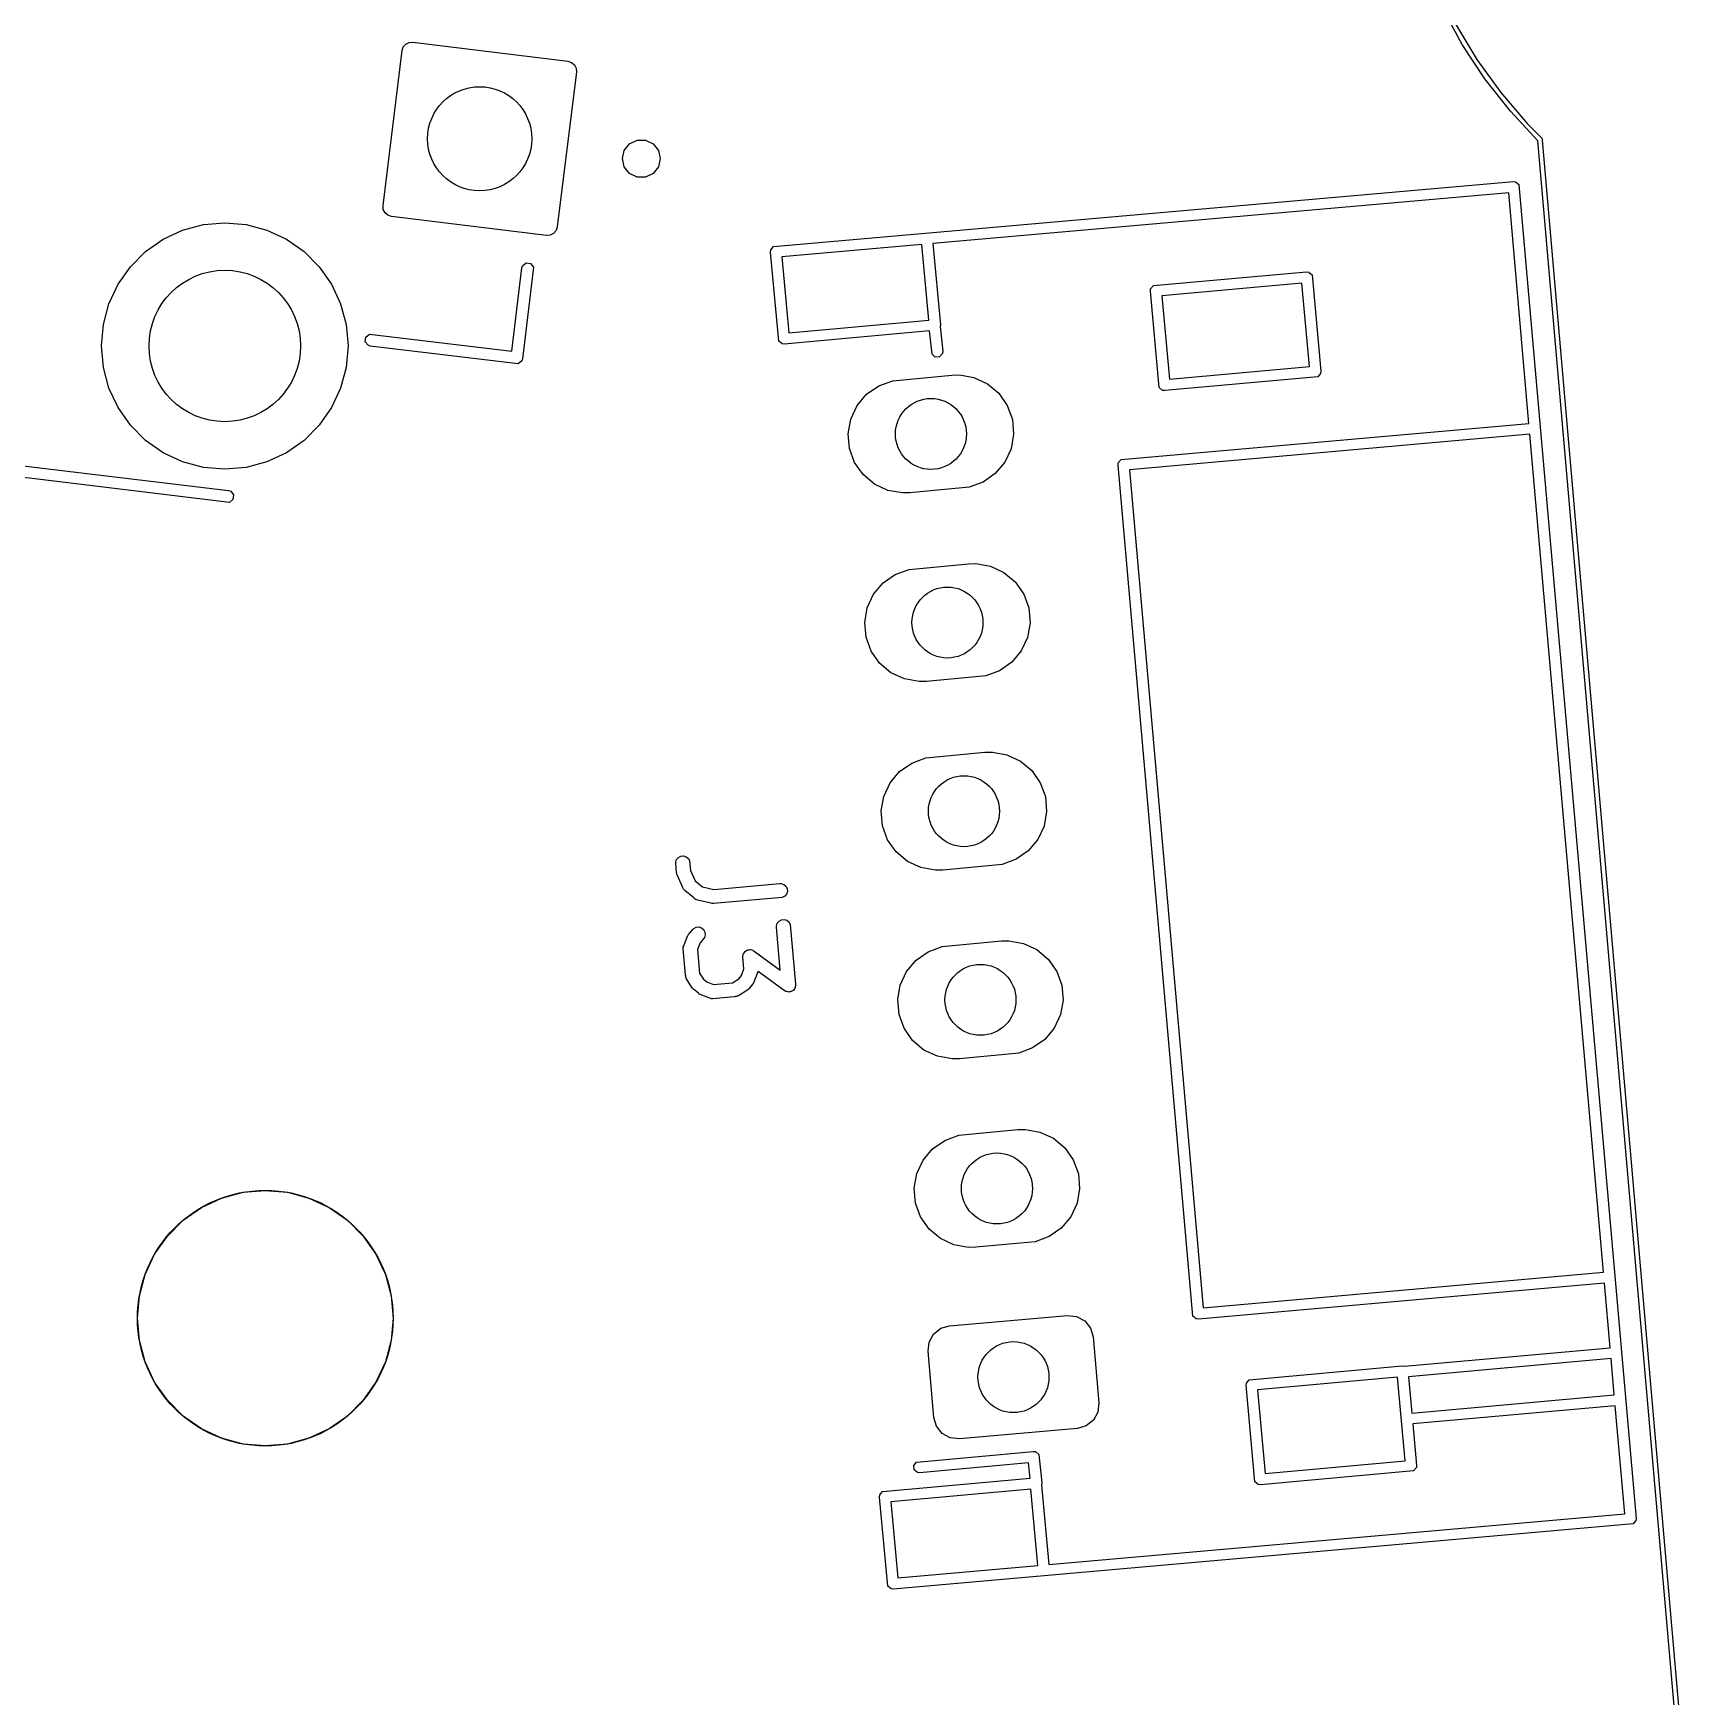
# Model space of a CAD drawing. Extents: x 3.63 to 6.09, y -4.55 to -2.25.
# Drawn here: x 5.184 to 5.871, y -3.827 to -3.136 of the extents above; entities that cross this region are included whole.
import ezdxf

# ---------------------------------------------------------------- set-up
doc = ezdxf.new("R2010")
doc.units = 0
doc.header["$MEASUREMENT"] = 0
doc.layers.add('BLACK', color=7, linetype='CONTINUOUS')

msp = doc.modelspace()

# ---------------------------------------------------------------- linework, layer by layer
at = {"layer": 'BLACK', "linetype": 'CONTINUOUS'}
for p, q in [((5.77766, -3.14032), (5.76938, -3.12531)), ((5.77494, -3.13203), (5.78374, -3.14657)), ((5.33737, -3.1414), (5.33839, -3.14022)), ((5.33839, -3.14022), (5.33979, -3.13951)), ((5.33979, -3.13951), (5.34135, -3.1394)), ((5.34135, -3.1394), (5.40583, -3.14731)), ((5.78711, -3.15461), (5.77766, -3.14032)), ((5.32896, -3.20737), (5.33688, -3.14289)), ((5.33688, -3.14289), (5.33737, -3.1414)), ((5.78374, -3.14657), (5.79368, -3.16035)), ((5.40933, -3.15179), (5.40141, -3.21626)), ((5.40583, -3.14731), (5.40732, -3.1478)), ((5.40732, -3.1478), (5.4085, -3.14883)), ((5.4085, -3.14883), (5.40921, -3.15023)), ((5.40921, -3.15023), (5.40933, -3.15179)), ((5.79768, -3.1681), (5.78711, -3.15461)), ((5.79368, -3.16035), (5.80469, -3.1733)), ((5.80905, -3.18042), (5.79768, -3.1681)), ((5.80469, -3.1733), (5.8107, -3.1793)), ((5.42926, -3.18441), (5.43145, -3.18167)), ((5.43145, -3.18167), (5.4346, -3.18015)), ((5.4346, -3.18015), (5.43811, -3.18015)), ((5.43811, -3.18015), (5.44126, -3.18167)), ((5.44126, -3.18167), (5.44345, -3.18441)), ((5.86907, -3.86985), (5.80905, -3.18042)), ((5.8107, -3.1793), (5.81078, -3.17947)), ((5.81078, -3.17947), (5.81087, -3.17955)), ((5.81087, -3.17955), (5.81088, -3.17967)), ((5.81088, -3.17967), (5.81097, -3.17985)), ((5.81097, -3.17985), (5.81093, -3.18014)), ((5.81093, -3.18014), (5.87098, -3.8699)), ((5.42848, -3.18783), (5.42926, -3.18441)), ((5.42926, -3.19125), (5.42848, -3.18783)), ((5.44345, -3.18441), (5.44423, -3.18783)), ((5.44423, -3.18783), (5.44345, -3.19125)), ((5.43145, -3.19399), (5.42926, -3.19125)), ((5.4346, -3.19551), (5.43145, -3.19399)), ((5.43811, -3.19551), (5.4346, -3.19551)), ((5.44126, -3.19399), (5.43811, -3.19551)), ((5.44345, -3.19125), (5.44126, -3.19399)), ((5.49133, -3.22443), (5.79892, -3.19734)), ((5.79696, -3.20207), (5.55757, -3.22316)), ((5.80538, -3.29794), (5.79696, -3.20207)), ((5.79892, -3.19734), (5.79984, -3.19744)), ((5.79984, -3.19744), (5.80122, -3.1986)), ((5.80122, -3.1986), (5.84993, -3.75327)), ((5.32908, -3.20893), (5.32896, -3.20737)), ((5.32978, -3.21033), (5.32908, -3.20893)), ((5.24564, -3.21756), (5.25427, -3.21525)), ((5.25427, -3.21525), (5.26317, -3.21447)), ((5.26317, -3.21447), (5.27207, -3.21525)), ((5.27207, -3.21525), (5.2807, -3.21756)), ((5.33097, -3.21135), (5.32978, -3.21033)), ((5.33246, -3.21184), (5.33097, -3.21135)), ((5.39693, -3.21976), (5.33246, -3.21184)), ((5.40141, -3.21626), (5.40092, -3.21775)), ((5.23022, -3.22646), (5.23754, -3.22134)), ((5.23754, -3.22134), (5.24564, -3.21756)), ((5.2807, -3.21756), (5.2888, -3.22134)), ((5.2888, -3.22134), (5.29612, -3.22646)), ((5.3985, -3.21964), (5.39693, -3.21976)), ((5.3999, -3.21894), (5.3985, -3.21964)), ((5.40092, -3.21775), (5.3999, -3.21894)), ((5.55757, -3.22316), (5.56069, -3.25691)), ((5.2239, -3.23278), (5.23022, -3.22646)), ((5.29612, -3.22646), (5.30244, -3.23278)), ((5.49007, -3.22673), (5.49017, -3.22581)), ((5.49349, -3.26369), (5.49007, -3.22673)), ((5.49017, -3.22581), (5.49133, -3.22443)), ((5.55304, -3.22355), (5.49482, -3.22868)), ((5.49482, -3.22868), (5.49773, -3.26022)), ((5.55594, -3.25496), (5.55304, -3.22355)), ((5.21878, -3.2401), (5.2239, -3.23278)), ((5.30244, -3.23278), (5.30756, -3.2401)), ((5.38252, -3.26796), (5.38661, -3.23329)), ((5.38661, -3.23329), (5.38691, -3.23236)), ((5.38691, -3.23236), (5.38842, -3.23118)), ((5.3915, -3.23292), (5.38701, -3.27102)), ((5.38842, -3.23118), (5.39032, -3.23142)), ((5.39032, -3.23142), (5.3915, -3.23292)), ((5.64925, -3.24065), (5.71289, -3.2349)), ((5.71289, -3.2349), (5.71381, -3.235)), ((5.71381, -3.235), (5.71399, -3.23516)), ((5.71399, -3.23516), (5.71519, -3.23616)), ((5.71519, -3.23616), (5.71888, -3.27626)), ((5.215, -3.2482), (5.21878, -3.2401)), ((5.30756, -3.2401), (5.31134, -3.2482)), ((5.64799, -3.24295), (5.64809, -3.24203)), ((5.65168, -3.28305), (5.64799, -3.24295)), ((5.64809, -3.24203), (5.64925, -3.24065)), ((5.71094, -3.23964), (5.65274, -3.2449)), ((5.71413, -3.27432), (5.71094, -3.23964)), ((5.21269, -3.25683), (5.215, -3.2482)), ((5.31134, -3.2482), (5.31365, -3.25683)), ((5.65274, -3.2449), (5.65593, -3.27957)), ((5.21191, -3.26573), (5.21269, -3.25683)), ((5.31365, -3.25683), (5.31443, -3.26573)), ((5.49773, -3.26022), (5.55594, -3.25496)), ((5.56069, -3.25691), (5.5606, -3.2577)), ((5.5606, -3.2577), (5.56165, -3.26789)), ((5.32155, -3.26395), (5.32179, -3.26205)), ((5.32273, -3.26545), (5.32155, -3.26395)), ((5.32179, -3.26205), (5.32329, -3.26087)), ((5.32329, -3.26087), (5.38252, -3.26796)), ((5.49487, -3.26486), (5.49349, -3.26369)), ((5.5562, -3.2595), (5.49579, -3.26496)), ((5.5572, -3.26919), (5.5562, -3.2595)), ((5.21269, -3.27463), (5.21191, -3.26573)), ((5.31443, -3.26573), (5.31365, -3.27463)), ((5.32366, -3.26576), (5.32273, -3.26545)), ((5.3852, -3.27312), (5.32366, -3.26576)), ((5.38701, -3.27102), (5.38671, -3.27195)), ((5.49579, -3.26496), (5.49487, -3.26486)), ((5.55858, -3.27035), (5.5572, -3.26919)), ((5.56038, -3.27019), (5.55858, -3.27035)), ((5.56155, -3.26881), (5.56038, -3.27019)), ((5.56165, -3.26789), (5.56155, -3.26881)), ((5.215, -3.28326), (5.21269, -3.27463)), ((5.31365, -3.27463), (5.31134, -3.28326)), ((5.38671, -3.27195), (5.3852, -3.27312)), ((5.54086, -3.28019), (5.56548, -3.27783)), ((5.56548, -3.27783), (5.56857, -3.27776)), ((5.56857, -3.27776), (5.57464, -3.27883)), ((5.71762, -3.27857), (5.65398, -3.28431)), ((5.65593, -3.27957), (5.71413, -3.27432)), ((5.71878, -3.27718), (5.71762, -3.27857)), ((5.71888, -3.27626), (5.71878, -3.27718)), ((5.21878, -3.29136), (5.215, -3.28326)), ((5.31134, -3.28326), (5.30756, -3.29136)), ((5.53001, -3.28583), (5.53506, -3.2823)), ((5.53506, -3.2823), (5.54086, -3.28019)), ((5.57464, -3.27883), (5.58023, -3.28144)), ((5.58023, -3.28144), (5.58496, -3.2854)), ((5.58496, -3.2854), (5.58849, -3.29045)), ((5.65306, -3.28421), (5.65168, -3.28305)), ((5.65398, -3.28431), (5.65306, -3.28421)), ((5.2239, -3.29868), (5.21878, -3.29136)), ((5.30756, -3.29136), (5.30244, -3.29868)), ((5.52344, -3.29615), (5.52605, -3.29056)), ((5.52605, -3.29056), (5.53001, -3.28583)), ((5.58849, -3.29045), (5.5906, -3.29625)), ((5.23022, -3.305), (5.2239, -3.29868)), ((5.30244, -3.29868), (5.29612, -3.305)), ((5.52237, -3.30222), (5.52344, -3.29615)), ((5.5906, -3.29625), (5.59114, -3.30239)), ((5.63582, -3.31296), (5.80538, -3.29794)), ((5.23754, -3.31012), (5.23022, -3.305)), ((5.29612, -3.305), (5.2888, -3.31012)), ((5.52291, -3.30836), (5.52237, -3.30222)), ((5.59114, -3.30239), (5.59007, -3.30847)), ((5.80578, -3.30247), (5.63929, -3.31721)), ((5.83638, -3.65092), (5.80578, -3.30247)), ((5.24564, -3.3139), (5.23754, -3.31012)), ((5.2888, -3.31012), (5.2807, -3.3139)), ((5.52502, -3.31416), (5.52291, -3.30836)), ((5.59007, -3.30847), (5.58746, -3.31405)), ((5.63466, -3.31434), (5.63582, -3.31296)), ((5.17583, -3.31515), (5.26471, -3.32587)), ((5.25427, -3.31621), (5.24564, -3.3139)), ((5.26317, -3.31699), (5.25427, -3.31621)), ((5.27207, -3.31621), (5.26317, -3.31699)), ((5.2807, -3.3139), (5.27207, -3.31621)), ((5.52855, -3.31921), (5.52502, -3.31416)), ((5.53328, -3.32317), (5.52855, -3.31921)), ((5.5835, -3.31878), (5.57845, -3.32231)), ((5.58746, -3.31405), (5.5835, -3.31878)), ((5.63456, -3.31526), (5.63466, -3.31434)), ((5.6657, -3.66913), (5.63456, -3.31526)), ((5.63929, -3.31721), (5.66995, -3.66565)), ((5.26507, -3.33076), (5.17848, -3.32032)), ((5.26471, -3.32587), (5.26564, -3.32618)), ((5.26564, -3.32618), (5.26681, -3.32769)), ((5.53886, -3.32578), (5.53328, -3.32317)), ((5.54494, -3.32685), (5.53886, -3.32578)), ((5.54803, -3.32678), (5.54494, -3.32685)), ((5.57265, -3.32442), (5.54803, -3.32678)), ((5.57845, -3.32231), (5.57265, -3.32442)), ((5.26658, -3.32959), (5.26507, -3.33076)), ((5.26681, -3.32769), (5.26658, -3.32959)), ((5.53687, -3.36427), (5.54192, -3.36074)), ((5.54192, -3.36074), (5.54772, -3.35863)), ((5.54772, -3.35863), (5.57234, -3.35627)), ((5.57234, -3.35627), (5.57543, -3.3562)), ((5.57543, -3.3562), (5.58151, -3.35727)), ((5.58151, -3.35727), (5.58709, -3.35988)), ((5.58709, -3.35988), (5.59182, -3.36384)), ((5.53291, -3.369), (5.53687, -3.36427)), ((5.59182, -3.36384), (5.59535, -3.36889)), ((5.52923, -3.38066), (5.5303, -3.37459)), ((5.5303, -3.37459), (5.53291, -3.369)), ((5.59535, -3.36889), (5.59746, -3.37469)), ((5.59746, -3.37469), (5.598, -3.38083)), ((5.52977, -3.3868), (5.52923, -3.38066)), ((5.598, -3.38083), (5.59693, -3.38691)), ((5.53188, -3.3926), (5.52977, -3.3868)), ((5.59693, -3.38691), (5.59432, -3.39249)), ((5.53541, -3.39765), (5.53188, -3.3926)), ((5.59432, -3.39249), (5.59036, -3.39722)), ((5.54014, -3.40161), (5.53541, -3.39765)), ((5.54573, -3.40422), (5.54014, -3.40161)), ((5.57951, -3.40286), (5.55489, -3.40522)), ((5.58531, -3.40076), (5.57951, -3.40286)), ((5.59036, -3.39722), (5.58531, -3.40076)), ((5.5518, -3.40529), (5.54573, -3.40422)), ((5.55489, -3.40522), (5.5518, -3.40529)), ((5.54879, -3.43918), (5.55458, -3.43707)), ((5.55458, -3.43707), (5.57921, -3.43471)), ((5.57921, -3.43471), (5.5823, -3.43464)), ((5.5823, -3.43464), (5.58837, -3.43571)), ((5.58837, -3.43571), (5.59396, -3.43832)), ((5.53977, -3.44744), (5.54373, -3.44271)), ((5.54373, -3.44271), (5.54879, -3.43918)), ((5.59396, -3.43832), (5.59868, -3.44228)), ((5.59868, -3.44228), (5.60222, -3.44734)), ((5.53716, -3.45303), (5.53977, -3.44744)), ((5.60222, -3.44734), (5.60433, -3.45313)), ((5.53609, -3.4591), (5.53716, -3.45303)), ((5.60433, -3.45313), (5.60486, -3.45927)), ((5.53663, -3.46524), (5.53609, -3.4591)), ((5.53874, -3.47104), (5.53663, -3.46524)), ((5.60379, -3.46535), (5.60119, -3.47093)), ((5.60486, -3.45927), (5.60379, -3.46535)), ((5.54228, -3.47609), (5.53874, -3.47104)), ((5.60119, -3.47093), (5.59722, -3.47566)), ((5.45102, -3.47928), (5.45176, -3.4784)), ((5.45176, -3.4784), (5.45278, -3.47787)), ((5.45278, -3.47787), (5.45393, -3.47777)), ((5.45393, -3.47777), (5.45503, -3.47811)), ((5.45503, -3.47811), (5.45591, -3.47885)), ((5.45591, -3.47885), (5.45644, -3.47988)), ((5.547, -3.48005), (5.54228, -3.47609)), ((5.59217, -3.4792), (5.58638, -3.4813)), ((5.59722, -3.47566), (5.59217, -3.4792)), ((5.45067, -3.48038), (5.45102, -3.47928)), ((5.45067, -3.48096), (5.45067, -3.48038)), ((5.45104, -3.48469), (5.45067, -3.48096)), ((5.45105, -3.48506), (5.45104, -3.48469)), ((5.4511, -3.4852), (5.45105, -3.48506)), ((5.4511, -3.48526), (5.4511, -3.4852)), ((5.45114, -3.48533), (5.4511, -3.48526)), ((5.45123, -3.48561), (5.45114, -3.48533)), ((5.45345, -3.49063), (5.45123, -3.48561)), ((5.45644, -3.47988), (5.45684, -3.48384)), ((5.45684, -3.48384), (5.45876, -3.48815)), ((5.55259, -3.48266), (5.547, -3.48005)), ((5.55866, -3.48373), (5.55259, -3.48266)), ((5.56175, -3.48366), (5.55866, -3.48373)), ((5.58638, -3.4813), (5.56175, -3.48366)), ((5.45346, -3.4907), (5.45345, -3.49063)), ((5.45365, -3.49106), (5.45346, -3.4907)), ((5.45387, -3.49156), (5.45365, -3.49106)), ((5.45394, -3.49163), (5.45387, -3.49156)), ((5.45399, -3.49173), (5.45394, -3.49163)), ((5.4544, -3.49214), (5.45399, -3.49173)), ((5.45815, -3.49523), (5.4544, -3.49214)), ((5.45876, -3.48815), (5.46178, -3.49064)), ((5.46178, -3.49064), (5.4665, -3.49172)), ((5.4665, -3.49172), (5.49388, -3.48927)), ((5.49388, -3.48927), (5.49446, -3.48928)), ((5.49446, -3.48928), (5.49556, -3.48962)), ((5.49556, -3.48962), (5.49644, -3.49036)), ((5.49644, -3.49036), (5.49697, -3.49139)), ((5.49707, -3.49253), (5.49673, -3.49363)), ((5.49697, -3.49139), (5.49707, -3.49253)), ((5.45819, -3.49529), (5.45815, -3.49523)), ((5.45851, -3.49553), (5.45819, -3.49529)), ((5.45894, -3.49587), (5.45851, -3.49553)), ((5.45904, -3.49591), (5.45894, -3.49587)), ((5.45912, -3.49597), (5.45904, -3.49591)), ((5.45967, -3.49616), (5.45912, -3.49597)), ((5.46542, -3.49748), (5.45967, -3.49616)), ((5.4658, -3.4976), (5.46542, -3.49748)), ((5.46595, -3.4976), (5.4658, -3.4976)), ((5.46601, -3.49761), (5.46595, -3.4976)), ((5.46609, -3.4976), (5.46601, -3.49761)), ((5.46638, -3.49761), (5.46609, -3.4976)), ((5.49496, -3.49505), (5.46638, -3.49761)), ((5.49599, -3.49452), (5.49496, -3.49505)), ((5.49673, -3.49363), (5.49599, -3.49452)), ((5.4925, -3.50741), (5.49251, -3.50683)), ((5.49251, -3.50683), (5.49286, -3.50573)), ((5.49286, -3.50573), (5.4936, -3.50485)), ((5.4936, -3.50485), (5.49462, -3.50432)), ((5.49462, -3.50432), (5.49577, -3.50422)), ((5.49577, -3.50422), (5.49686, -3.50456)), ((5.49686, -3.50456), (5.49775, -3.50531)), ((5.49775, -3.50531), (5.49828, -3.50633)), ((5.49828, -3.50633), (5.50051, -3.53118)), ((5.45417, -3.51472), (5.45551, -3.5112)), ((5.45551, -3.5112), (5.45564, -3.51094)), ((5.45564, -3.51094), (5.45567, -3.51087)), ((5.45567, -3.51087), (5.45571, -3.51082)), ((5.45571, -3.51082), (5.45577, -3.51069)), ((5.45577, -3.51069), (5.45601, -3.51045)), ((5.45601, -3.51045), (5.4577, -3.50836)), ((5.4577, -3.50836), (5.45811, -3.50796)), ((5.45811, -3.50796), (5.45913, -3.50742)), ((5.45913, -3.50742), (5.46028, -3.50732)), ((5.46028, -3.50732), (5.46138, -3.50767)), ((5.46255, -3.51168), (5.46075, -3.51391)), ((5.46138, -3.50767), (5.46226, -3.50841)), ((5.46226, -3.50841), (5.46279, -3.50943)), ((5.46289, -3.51058), (5.46255, -3.51168)), ((5.46279, -3.50943), (5.46289, -3.51058)), ((5.49411, -3.52526), (5.4925, -3.50741)), ((5.56144, -3.51551), (5.58607, -3.51315)), ((5.58607, -3.51315), (5.58916, -3.51308)), ((5.58916, -3.51308), (5.59523, -3.51415)), ((5.45377, -3.51645), (5.45378, -3.51587)), ((5.45476, -3.52719), (5.45377, -3.51645)), ((5.45378, -3.51587), (5.45381, -3.51577)), ((5.45381, -3.51566), (5.45401, -3.51513)), ((5.45381, -3.51577), (5.45381, -3.51566)), ((5.45401, -3.51513), (5.45413, -3.51477)), ((5.45413, -3.51477), (5.45417, -3.51472)), ((5.46075, -3.51391), (5.45967, -3.51671)), ((5.45967, -3.51671), (5.46058, -3.52653)), ((5.47853, -3.51954), (5.47855, -3.51949)), ((5.47855, -3.51962), (5.47853, -3.51954)), ((5.47854, -3.51992), (5.47855, -3.51962)), ((5.47901, -3.52476), (5.47854, -3.51992)), ((5.47855, -3.51935), (5.47869, -3.51889)), ((5.47855, -3.51949), (5.47855, -3.51935)), ((5.47869, -3.51889), (5.47881, -3.51842)), ((5.47881, -3.51842), (5.47886, -3.51834)), ((5.47886, -3.51834), (5.47889, -3.51825)), ((5.47889, -3.51825), (5.4792, -3.51788)), ((5.4792, -3.51788), (5.47949, -3.51749)), ((5.47949, -3.51749), (5.47957, -3.51744)), ((5.47957, -3.51744), (5.47964, -3.51736)), ((5.47964, -3.51736), (5.48006, -3.51714)), ((5.48006, -3.51714), (5.48047, -3.51689)), ((5.48047, -3.51689), (5.48057, -3.51688)), ((5.48057, -3.51688), (5.48066, -3.51683)), ((5.48066, -3.51683), (5.48114, -3.51679)), ((5.48114, -3.51679), (5.48161, -3.51672)), ((5.48161, -3.51672), (5.48171, -3.51674)), ((5.48171, -3.51674), (5.4818, -3.51673)), ((5.4818, -3.51673), (5.48226, -3.51688)), ((5.48226, -3.51688), (5.48273, -3.51699)), ((5.48273, -3.51699), (5.48281, -3.51705)), ((5.48281, -3.51705), (5.4829, -3.51708)), ((5.4829, -3.51708), (5.48325, -3.51737)), ((5.48325, -3.51737), (5.49411, -3.52526)), ((5.5506, -3.52115), (5.55565, -3.51762)), ((5.55565, -3.51762), (5.56144, -3.51551)), ((5.59523, -3.51415), (5.60082, -3.51676)), ((5.60082, -3.51676), (5.60554, -3.52072)), ((5.60554, -3.52072), (5.60908, -3.52578)), ((5.45474, -3.52728), (5.45476, -3.52719)), ((5.45481, -3.52771), (5.45474, -3.52728)), ((5.46058, -3.52653), (5.4622, -3.5291)), ((5.47686, -3.52888), (5.47794, -3.52755)), ((5.47794, -3.52755), (5.47901, -3.52476)), ((5.48452, -3.52674), (5.48318, -3.53025)), ((5.48456, -3.52669), (5.48452, -3.52674)), ((5.48468, -3.52633), (5.48456, -3.52669)), ((5.48488, -3.5258), (5.48468, -3.52633)), ((5.4958, -3.53373), (5.48488, -3.52579)), ((5.48488, -3.52579), (5.48488, -3.5258)), ((5.54403, -3.53147), (5.54663, -3.52588)), ((5.54663, -3.52588), (5.5506, -3.52115)), ((5.60908, -3.52578), (5.61119, -3.53157)), ((5.45486, -3.52822), (5.45481, -3.52771)), ((5.45491, -3.52831), (5.45486, -3.52822)), ((5.45493, -3.52842), (5.45491, -3.52831)), ((5.45518, -3.52894), (5.45493, -3.52842)), ((5.45741, -3.53248), (5.45518, -3.52894)), ((5.45759, -3.53281), (5.45741, -3.53248)), ((5.45769, -3.53292), (5.45759, -3.53281)), ((5.45772, -3.53297), (5.45769, -3.53292)), ((5.45779, -3.53302), (5.45772, -3.53297)), ((5.45799, -3.53323), (5.45779, -3.53302)), ((5.46008, -3.53492), (5.45799, -3.53323)), ((5.4622, -3.5291), (5.46354, -3.53018)), ((5.46354, -3.53018), (5.46634, -3.53125)), ((5.46634, -3.53125), (5.47429, -3.53051)), ((5.47429, -3.53051), (5.47686, -3.52888)), ((5.48024, -3.53368), (5.4767, -3.53591)), ((5.48058, -3.5335), (5.48024, -3.53368)), ((5.48068, -3.5334), (5.48058, -3.5335)), ((5.48074, -3.53337), (5.48068, -3.5334)), ((5.48078, -3.5333), (5.48074, -3.53337)), ((5.48099, -3.5331), (5.48078, -3.5333)), ((5.48268, -3.53101), (5.48099, -3.5331)), ((5.48291, -3.53077), (5.48268, -3.53101)), ((5.48298, -3.53064), (5.48291, -3.53077)), ((5.48302, -3.53059), (5.48298, -3.53064)), ((5.48305, -3.53051), (5.48302, -3.53059)), ((5.48318, -3.53025), (5.48305, -3.53051)), ((5.49615, -3.53402), (5.4958, -3.53373)), ((5.49624, -3.53405), (5.49615, -3.53402)), ((5.49632, -3.53411), (5.49624, -3.53405)), ((5.49679, -3.53422), (5.49632, -3.53411)), ((5.49725, -3.53437), (5.49679, -3.53422)), ((5.49735, -3.53436), (5.49725, -3.53437)), ((5.49744, -3.53438), (5.49735, -3.53436)), ((5.49792, -3.53431), (5.49744, -3.53438)), ((5.49839, -3.53427), (5.49792, -3.53431)), ((5.49848, -3.53422), (5.49839, -3.53427)), ((5.49858, -3.53421), (5.49848, -3.53422)), ((5.49899, -3.53396), (5.49858, -3.53421)), ((5.49942, -3.53374), (5.49899, -3.53396)), ((5.49948, -3.53366), (5.49942, -3.53374)), ((5.49957, -3.53361), (5.49948, -3.53366)), ((5.49985, -3.53322), (5.49957, -3.53361)), ((5.50016, -3.53285), (5.49985, -3.53322)), ((5.50019, -3.53276), (5.50016, -3.53285)), ((5.50025, -3.53268), (5.50019, -3.53276)), ((5.50036, -3.53221), (5.50025, -3.53268)), ((5.5005, -3.53175), (5.50036, -3.53221)), ((5.50051, -3.53161), (5.5005, -3.53175)), ((5.50051, -3.53118), (5.50051, -3.53148)), ((5.50051, -3.53148), (5.50052, -3.53156)), ((5.50052, -3.53156), (5.50051, -3.53161)), ((5.54296, -3.53754), (5.54403, -3.53147)), ((5.61119, -3.53157), (5.61173, -3.53771)), ((5.46032, -3.53515), (5.46008, -3.53492)), ((5.46045, -3.53522), (5.46032, -3.53515)), ((5.4605, -3.53526), (5.46045, -3.53522)), ((5.46057, -3.53528), (5.4605, -3.53526)), ((5.46083, -3.53542), (5.46057, -3.53528)), ((5.46435, -3.53676), (5.46083, -3.53542)), ((5.4644, -3.5368), (5.46435, -3.53676)), ((5.46476, -3.53691), (5.4644, -3.5368)), ((5.46529, -3.53712), (5.46476, -3.53691)), ((5.4654, -3.53711), (5.46529, -3.53712)), ((5.4655, -3.53715), (5.4654, -3.53711)), ((5.46608, -3.53715), (5.4655, -3.53715)), ((5.47496, -3.53632), (5.46608, -3.53715)), ((5.47504, -3.53634), (5.47496, -3.53632)), ((5.47547, -3.53628), (5.47504, -3.53634)), ((5.47598, -3.53623), (5.47547, -3.53628)), ((5.47608, -3.53618), (5.47598, -3.53623)), ((5.47618, -3.53616), (5.47608, -3.53618)), ((5.4767, -3.53591), (5.47618, -3.53616)), ((5.54349, -3.54368), (5.54296, -3.53754)), ((5.61173, -3.53771), (5.61066, -3.54379)), ((5.5456, -3.54948), (5.54349, -3.54368)), ((5.61066, -3.54379), (5.60805, -3.54938)), ((5.54914, -3.55453), (5.5456, -3.54948)), ((5.55386, -3.55849), (5.54914, -3.55453)), ((5.60409, -3.5541), (5.59903, -3.55764)), ((5.60805, -3.54938), (5.60409, -3.5541)), ((5.55945, -3.5611), (5.55386, -3.55849)), ((5.56553, -3.56217), (5.55945, -3.5611)), ((5.56861, -3.5621), (5.56553, -3.56217)), ((5.59324, -3.55975), (5.56861, -3.5621)), ((5.59903, -3.55764), (5.59324, -3.55975)), ((5.55746, -3.5996), (5.56251, -3.59606)), ((5.56251, -3.59606), (5.56831, -3.59395)), ((5.56831, -3.59395), (5.59293, -3.59159)), ((5.59293, -3.59159), (5.59602, -3.59152)), ((5.59602, -3.59152), (5.60209, -3.5926)), ((5.60209, -3.5926), (5.60768, -3.5952)), ((5.60768, -3.5952), (5.61241, -3.59917)), ((5.5535, -3.60432), (5.55746, -3.5996)), ((5.61241, -3.59917), (5.61594, -3.60422)), ((5.54982, -3.61598), (5.55089, -3.60991)), ((5.55089, -3.60991), (5.5535, -3.60432)), ((5.61594, -3.60422), (5.61805, -3.61001)), ((5.61805, -3.61001), (5.61859, -3.61615)), ((5.27077, -3.61766), (5.28, -3.61685)), ((5.28, -3.61685), (5.28923, -3.61766)), ((5.55036, -3.62212), (5.54982, -3.61598)), ((5.61859, -3.61615), (5.61752, -3.62223)), ((5.24584, -3.62929), (5.25343, -3.62397)), ((5.25343, -3.62397), (5.26182, -3.62006)), ((5.26182, -3.62006), (5.27077, -3.61766)), ((5.28923, -3.61766), (5.29818, -3.62006)), ((5.29818, -3.62006), (5.30657, -3.62397)), ((5.30657, -3.62397), (5.31416, -3.62929)), ((5.55247, -3.62792), (5.55036, -3.62212)), ((5.61752, -3.62223), (5.61491, -3.62782)), ((5.23929, -3.63584), (5.24584, -3.62929)), ((5.31416, -3.62929), (5.32071, -3.63584)), ((5.556, -3.63297), (5.55247, -3.62792)), ((5.61491, -3.62782), (5.61095, -3.63254)), ((5.23397, -3.64343), (5.23929, -3.63584)), ((5.32071, -3.63584), (5.32603, -3.64343)), ((5.56073, -3.63693), (5.556, -3.63297)), ((5.56632, -3.63954), (5.56073, -3.63693)), ((5.6001, -3.63819), (5.57548, -3.64054)), ((5.6059, -3.63608), (5.6001, -3.63819)), ((5.61095, -3.63254), (5.6059, -3.63608)), ((5.23006, -3.65182), (5.23397, -3.64343)), ((5.32603, -3.64343), (5.32994, -3.65182)), ((5.57239, -3.64061), (5.56632, -3.63954)), ((5.57548, -3.64054), (5.57239, -3.64061)), ((5.22766, -3.66077), (5.23006, -3.65182)), ((5.32994, -3.65182), (5.33234, -3.66077)), ((5.66995, -3.66565), (5.83638, -3.65092)), ((5.83678, -3.65544), (5.668, -3.67039)), ((5.83913, -3.68229), (5.83678, -3.65544)), ((5.22685, -3.67), (5.22766, -3.66077)), ((5.33234, -3.66077), (5.33315, -3.67)), ((5.22766, -3.67923), (5.22685, -3.67)), ((5.33315, -3.67), (5.33234, -3.67923)), ((5.5645, -3.67312), (5.61352, -3.66883)), ((5.61352, -3.66883), (5.61734, -3.66925)), ((5.61734, -3.66925), (5.62071, -3.6711)), ((5.62071, -3.6711), (5.62311, -3.67409)), ((5.66708, -3.67029), (5.6657, -3.66913)), ((5.668, -3.67039), (5.66708, -3.67029)), ((5.66708, -3.67029), (5.66708, -3.67029)), ((5.23006, -3.68818), (5.22766, -3.67923)), ((5.33234, -3.67923), (5.32994, -3.68818)), ((5.55597, -3.67997), (5.55781, -3.6766)), ((5.55781, -3.6766), (5.56081, -3.6742)), ((5.56081, -3.6742), (5.5645, -3.67312)), ((5.62311, -3.67409), (5.62418, -3.67778)), ((5.62418, -3.67778), (5.62659, -3.70523)), ((5.55555, -3.68378), (5.55597, -3.67997)), ((5.55795, -3.71124), (5.55555, -3.68378)), ((5.75359, -3.68995), (5.83913, -3.68229)), ((5.23397, -3.69657), (5.23006, -3.68818)), ((5.32994, -3.68818), (5.32603, -3.69657)), ((5.68906, -3.6956), (5.75269, -3.68985)), ((5.75269, -3.68985), (5.75359, -3.68995)), ((5.83953, -3.68682), (5.75529, -3.69436)), ((5.84086, -3.7019), (5.83953, -3.68682)), ((5.23929, -3.70416), (5.23397, -3.69657)), ((5.32603, -3.69657), (5.32071, -3.70416)), ((5.68779, -3.6979), (5.68789, -3.69699)), ((5.69148, -3.73801), (5.68779, -3.6979)), ((5.68789, -3.69699), (5.68906, -3.6956)), ((5.75075, -3.69459), (5.69254, -3.69985)), ((5.69254, -3.69985), (5.69573, -3.73453)), ((5.75394, -3.72927), (5.75075, -3.69459)), ((5.75529, -3.69436), (5.75668, -3.70944)), ((5.24584, -3.71071), (5.23929, -3.70416)), ((5.32071, -3.70416), (5.31416, -3.71071)), ((5.62659, -3.70523), (5.62617, -3.70905)), ((5.75668, -3.70944), (5.84086, -3.7019)), ((5.84125, -3.70643), (5.7571, -3.71397)), ((5.8452, -3.75132), (5.84125, -3.70643)), ((5.25343, -3.71603), (5.24584, -3.71071)), ((5.31416, -3.71071), (5.30657, -3.71603)), ((5.55902, -3.71492), (5.55795, -3.71124)), ((5.62432, -3.71242), (5.62133, -3.71482)), ((5.62617, -3.70905), (5.62432, -3.71242)), ((5.7571, -3.71397), (5.75868, -3.73122)), ((5.26182, -3.71994), (5.25343, -3.71603)), ((5.27077, -3.72234), (5.26182, -3.71994)), ((5.29818, -3.71994), (5.28923, -3.72234)), ((5.30657, -3.71603), (5.29818, -3.71994)), ((5.56143, -3.71792), (5.55902, -3.71492)), ((5.5648, -3.71977), (5.56143, -3.71792)), ((5.56861, -3.72018), (5.5648, -3.71977)), ((5.61764, -3.7159), (5.56861, -3.72018)), ((5.62133, -3.71482), (5.61764, -3.7159)), ((5.28, -3.72315), (5.27077, -3.72234)), ((5.28923, -3.72234), (5.28, -3.72315)), ((5.55077, -3.72983), (5.5993, -3.7254)), ((5.5993, -3.7254), (5.60022, -3.7255)), ((5.60022, -3.7255), (5.6016, -3.72667)), ((5.6016, -3.72667), (5.60282, -3.73853)), ((5.5496, -3.73122), (5.55077, -3.72983)), ((5.54976, -3.73302), (5.5496, -3.73122)), ((5.55115, -3.73418), (5.54976, -3.73302)), ((5.55206, -3.73428), (5.55115, -3.73418)), ((5.59738, -3.73015), (5.55206, -3.73428)), ((5.59804, -3.73659), (5.59738, -3.73015)), ((5.75742, -3.73352), (5.69378, -3.73927)), ((5.69573, -3.73453), (5.75394, -3.72927)), ((5.75858, -3.73214), (5.75742, -3.73352)), ((5.75742, -3.73352), (5.75742, -3.73352)), ((5.75868, -3.73122), (5.75858, -3.73214)), ((5.53663, -3.74213), (5.59804, -3.73659)), ((5.59832, -3.74113), (5.54011, -3.74638)), ((5.60124, -3.7728), (5.59832, -3.74113)), ((5.60282, -3.73853), (5.60273, -3.73941)), ((5.60273, -3.73941), (5.60578, -3.7724)), ((5.69287, -3.73917), (5.69148, -3.73801)), ((5.69378, -3.73927), (5.69287, -3.73917)), ((5.53536, -3.74443), (5.53546, -3.74352)), ((5.53878, -3.7814), (5.53536, -3.74443)), ((5.53546, -3.74352), (5.53663, -3.74213)), ((5.54011, -3.74638), (5.54303, -3.77793)), ((5.84867, -3.75557), (5.54108, -3.78266)), ((5.60578, -3.7724), (5.8452, -3.75132)), ((5.84983, -3.75419), (5.84867, -3.75557)), ((5.84993, -3.75327), (5.84983, -3.75419)), ((5.54303, -3.77793), (5.60124, -3.7728)), ((5.54016, -3.78256), (5.53878, -3.7814)), ((5.54108, -3.78266), (5.54016, -3.78256)), ((5.54016, -3.78256), (5.54016, -3.78256))]:
    msp.add_line(p, q, dxfattribs=at)
at = {"layer": 'BLACK'}
for centre, radius in [((5.36914, -3.17958), 0.02165), ((5.36914, -3.17958), 0.02165), ((5.26317, -3.26573), 0.0315), ((5.26317, -3.26573), 0.0315), ((5.55675, -3.30231), 0.01476), ((5.55675, -3.30231), 0.01476), ((5.56362, -3.38075), 0.01476), ((5.56362, -3.38075), 0.01476), ((5.57048, -3.45919), 0.01476), ((5.57048, -3.45919), 0.01476), ((5.57734, -3.53763), 0.01476), ((5.57734, -3.53763), 0.01476), ((5.5842, -3.61607), 0.01476), ((5.5842, -3.61607), 0.01476), ((5.28, -3.67), 0.05315), ((5.28, -3.67), 0.05315), ((5.59107, -3.69451), 0.01476), ((5.59107, -3.69451), 0.01476)]:
    msp.add_circle(centre, radius, dxfattribs=at)

doc.saveas('drawing.dxf')
